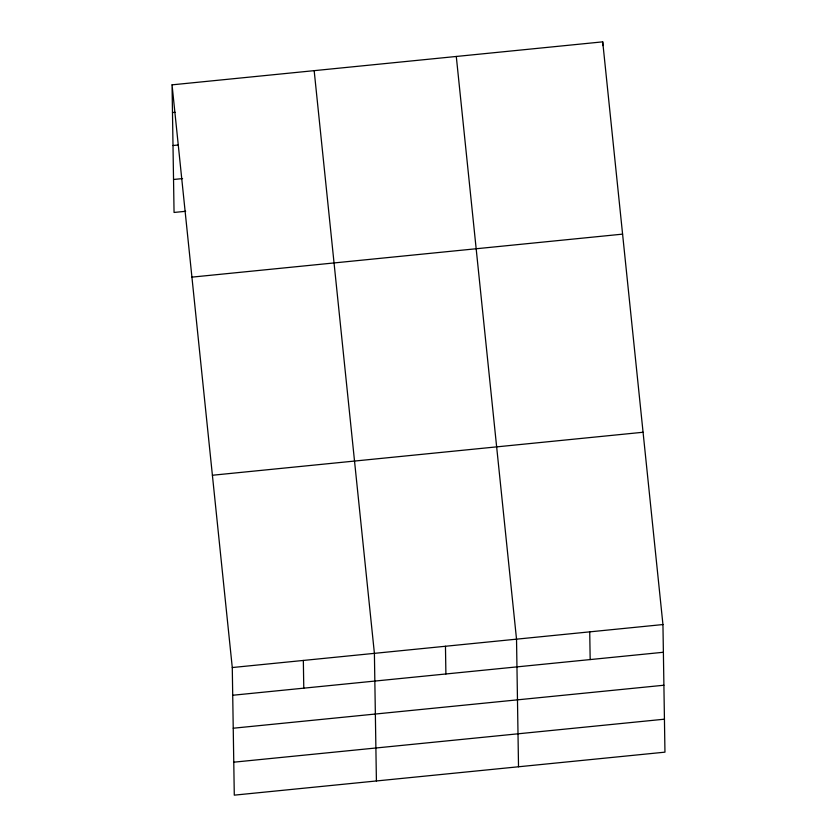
<?xml version="1.0" encoding="UTF-8"?>
<svg xmlns="http://www.w3.org/2000/svg" width="837" height="837" viewBox="0 0 837 837"><rect width="100%" height="100%" fill="white"/><g stroke="black" fill="none" stroke-linecap="round" stroke-linejoin="round"><path stroke-width="1.26" d="M172.045 84.84L602.713 41.85L662.946 624.548L664.955 752.16L234.287 795.15L232.278 667.539L172.045 84.84L174.054 212.452L185.678 211.29M172.485 112.556L175.069 112.304M172.997 145.523L178.166 145.01M173.531 179.484L182.581 178.584M191.924 277.131L622.592 234.14M212.41 475.249L643.067 432.258M232.278 667.539L662.946 624.548M232.717 695.254L663.385 652.264M233.241 728.221L663.898 685.231M233.774 762.183L664.432 719.192M456.291 56.466L516.523 639.165L518.521 766.776M314.168 70.653L374.401 653.352L376.409 780.963M602.713 41.85L602.776 45.627M589.729 631.851L590.169 659.577M445.462 646.258L445.901 673.973M303.339 660.445L303.779 688.16"/></g></svg>
